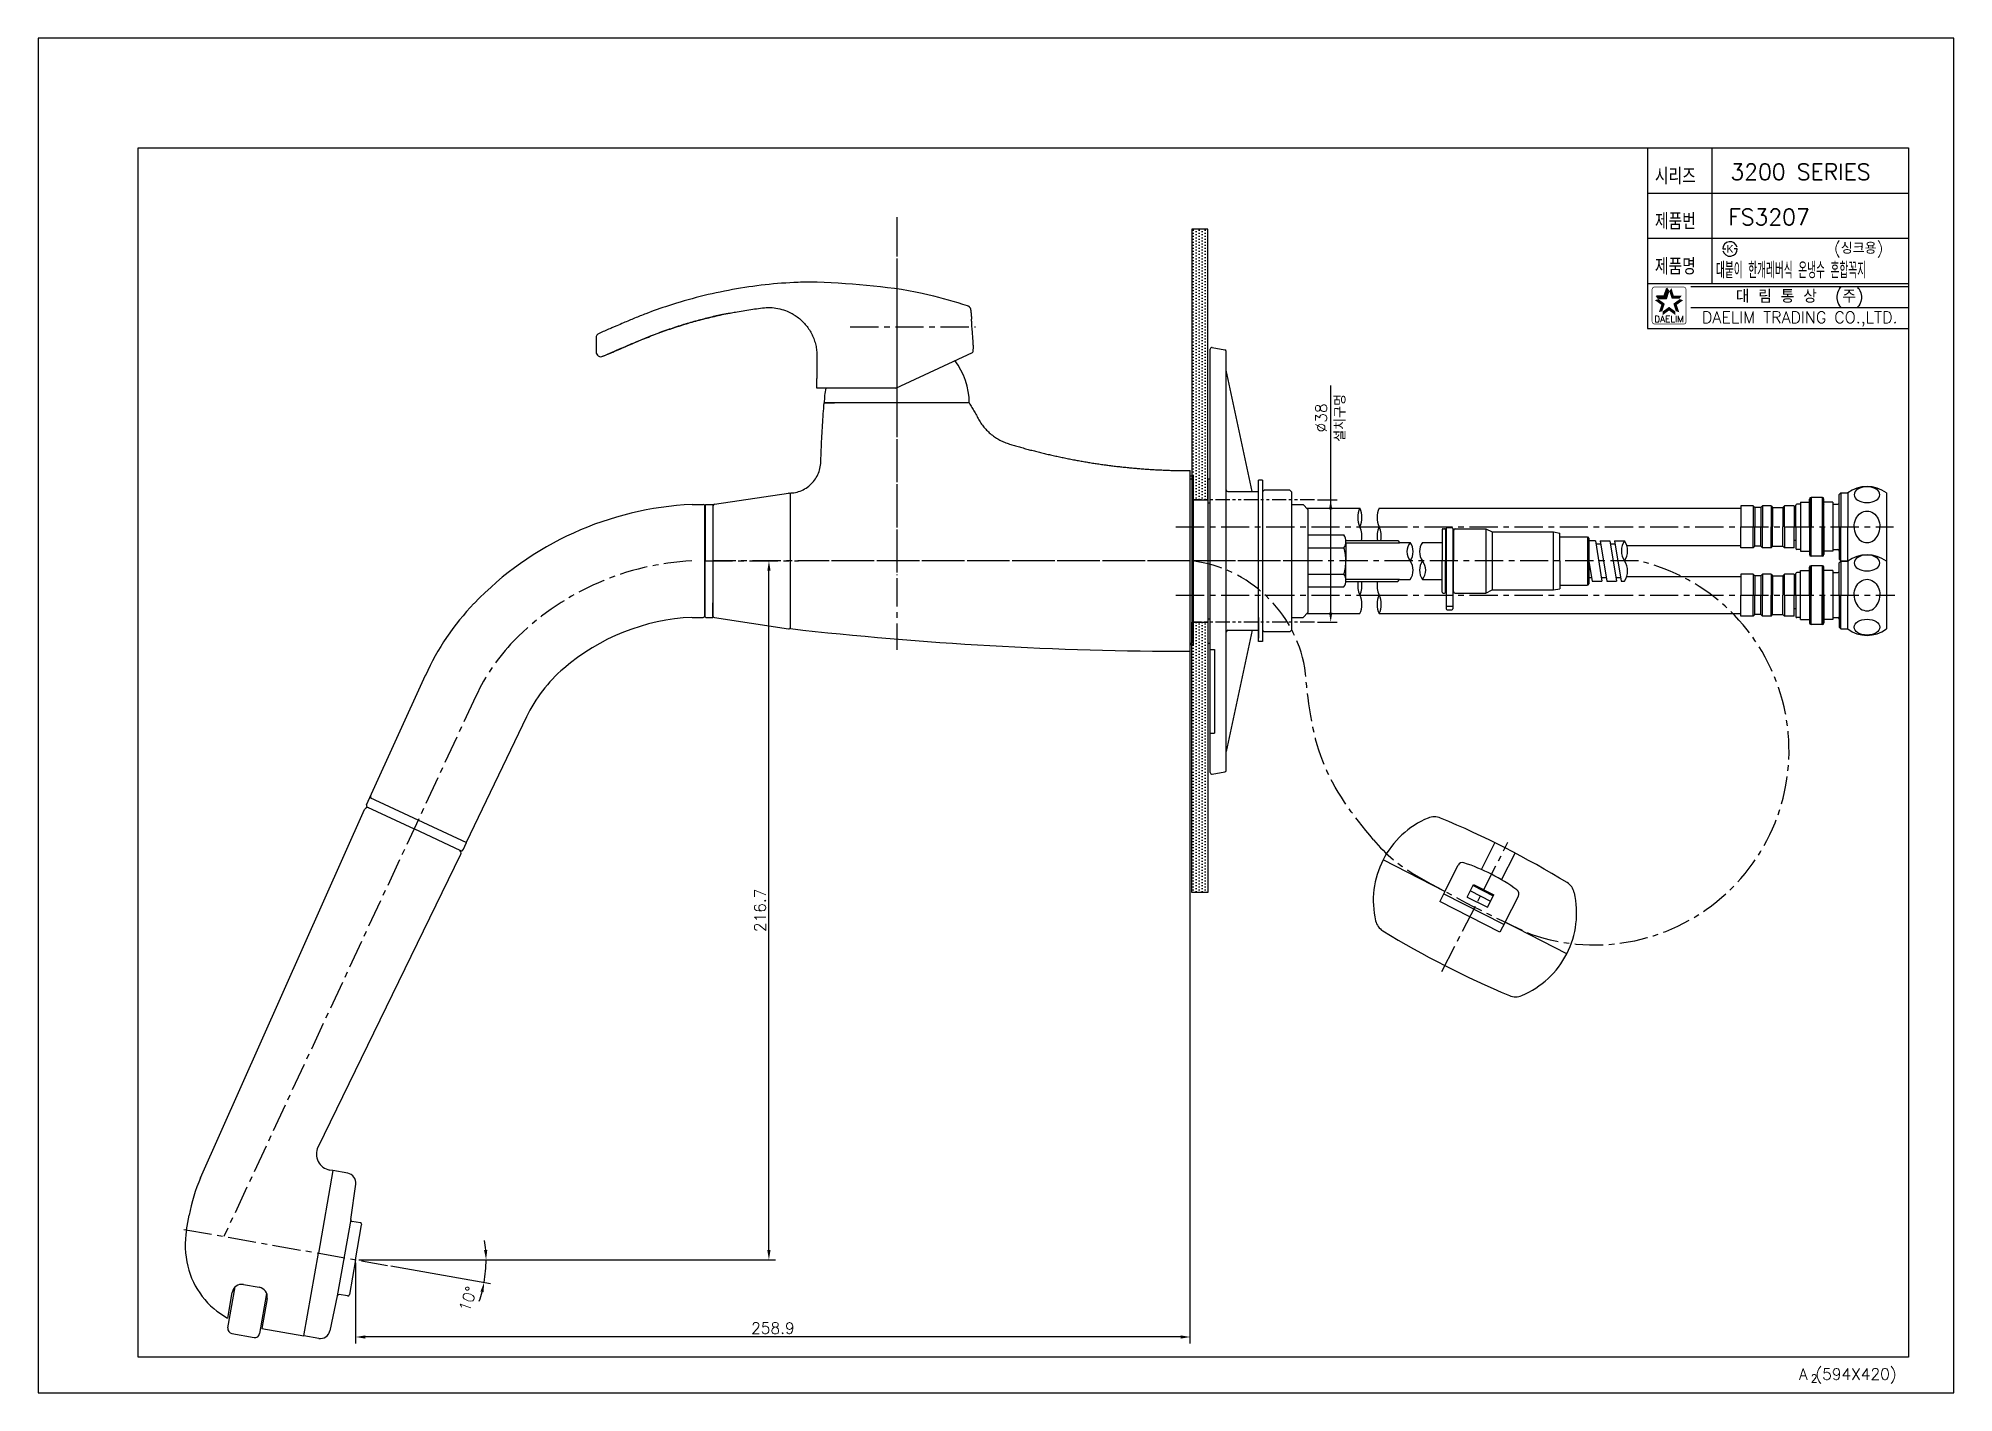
# Model space of a CAD drawing. Extents: x 2371 to 2965, y 15 to 435.
import ezdxf
from ezdxf.enums import TextEntityAlignment as Align

# ---------------------------------------------------------------- set-up
doc = ezdxf.new("R2010")
doc.units = 0
doc.header["$LTSCALE"] = 7
doc.header["$MEASUREMENT"] = 0
doc.linetypes.add('CENTER', pattern=[2, 1.25, -0.25, 0.25, -0.25])
doc.linetypes.add('PHANTOM', pattern=[2.5, 1.25, -0.25, 0.25, -0.25, 0.25, -0.25])
doc.layers.get('0').update_dxf_attribs({"color": 2, "linetype": 'CONTINUOUS'})
for name, color, linetype in [('CL', 1, 'CENTER'), ('D', 2, 'CONTINUOUS'), ('DIM', 2, 'CONTINUOUS'), ('DWG', 7, 'CONTINUOUS'), ('PH', 3, 'PHANTOM')]:
    doc.layers.add(name, color=color, linetype=linetype)
doc.styles.add('GHS', font='romans', dxfattribs={"bigfont": 'ghs'})
doc.styles.add('HAN', font='HANGUL')
doc.styles.add('ROMANS', font='romans')

# ---------------------------------------------------------------- blocks, each defined once
blk = doc.blocks.new('KS')
at = {"layer": 'DIM'}
for p, q in [((-2.25, 0), (-1.75, 0)), ((-1.75, 0), (-1.25, 0)), ((1.75, 0), (1.25, 0)), ((2.25, 0), (1.75, 0))]:
    blk.add_line(p, q, dxfattribs=at)
for start, end in [(15, 180), (195, 0)]:
    blk.add_arc((0, 0), 2.25, start, end, dxfattribs=at)
at = {"layer": 'DIM', "style": 'HAN'}
blk.add_text('K', height=2.39, dxfattribs=at).set_placement((0, 0), align=Align.MIDDLE)
blk = doc.blocks.new('BORDER')
for p, q in [((1, 1), (0, 1)), ((0, 1), (0, 0)), ((1, 0), (1, 1)), ((0, 0), (1, 0))]:
    blk.add_line(p, q)
blk = doc.blocks.new('양식')
at = {"color": 4}
for p, q in [((1219, 386), (1768, 386)), ((1219, 11), (1219, 386)), ((1768, 386), (1768, 11)), ((1768, 11), (1219, 11))]:
    blk.add_line(p, q, dxfattribs=at)
at = {"color": 7}
for p, q in [((1687, 386), (1687, 330)), ((1707, 386), (1707, 344)), ((1687, 372), (1768, 372)), ((1687, 358), (1768, 358)), ((1687, 344), (1768, 344)), ((1687, 330), (1768, 330))]:
    blk.add_line(p, q, dxfattribs=at)
at = {"color": 2}
for p, q in [((1689.81, 340.18), (1692.24, 340.18)), ((1690.48, 339.27), (1689.81, 340.18)), ((1690.48, 339.27), (1692.9, 339.27)), ((1692.24, 340.18), (1692.99, 342.49)), ((1692.9, 339.27), (1693.65, 341.57)), ((1693.65, 341.57), (1692.99, 342.49))]:
    blk.add_line(p, q, dxfattribs=at)
at = {"color": 2, "linetype": 'Continuous'}
for p, q in [((1700.5, 343), (1768, 343)), ((1700.5, 336.5), (1768, 336.5))]:
    blk.add_line(p, q, dxfattribs=at)
at = {"color": 2, "linetype": 'Continuous', "const_width": 0.2}
for points in [[(1688.48, 342.13, -0.414214), (1689.23, 342.88)], [(1688.48, 332.13), (1688.48, 342.13, -1)], [(1689.23, 342.88), (1698.23, 342.88, -0.414214), (1698.98, 342.13, 0.043396)], [(1698.98, 342.13), (1698.98, 332.13, -0.414214), (1698.23, 331.38)], [(1698.23, 331.38), (1689.48, 331.38, -0.414214), (1688.48, 332.13, 0.672398)]]:
    blk.add_lwpolyline(points, format="xyb", dxfattribs=at)
at = {"color": 2}
for points in [[(1691.32, 337.35), (1692.4, 337.7), (1689.36, 338.78), (1690.43, 339.13)], [(1689.81, 340.18), (1690.48, 339.27), (1692.24, 340.18), (1692.9, 339.27)], [(1692.24, 340.18), (1692.9, 339.27), (1692.99, 342.49), (1693.65, 341.57)], [(1694.47, 342.49), (1693.8, 341.57), (1695.22, 340.18), (1694.55, 339.27)], [(1695.22, 340.18), (1694.55, 339.27), (1697.64, 340.18), (1696.98, 339.27)], [(1698.1, 338.78), (1697.02, 339.13), (1696.14, 337.35), (1695.06, 337.7)], [(1690.57, 335.05), (1691.65, 335.4), (1691.32, 337.35), (1692.4, 337.7)], [(1693.73, 335.6), (1693.73, 336.73), (1691.77, 334.18), (1691.77, 335.31)], [(1695.69, 334.18), (1695.69, 335.31), (1693.73, 335.6), (1693.73, 336.73)], [(1696.14, 337.35), (1695.06, 337.7), (1696.89, 335.05), (1695.81, 335.4)]]:
    blk.add_solid(points, dxfattribs=at)
at = {"xscale": 594, "yscale": 420, "zscale": 594}
blk.add_blockref('BORDER', (1188, 0), dxfattribs=at)
at = {"layer": 'DIM', "color": 4}
blk.add_blockref('KS', (1712.63, 354.68), dxfattribs=at)
at = {"color": 7, "linetype": 'Continuous'}
for s, height, style, p in [('대 림 통 상  (주)', 4, 'GHS', (1734.26, 339.7)), ('DAELIM TRADING CO.,LTD.', 3.6, 'ROMANS', (1734.26, 332.93))]:
    blk.add_text(s, height=height, dxfattribs=dict(at, style=style)).set_placement(p, align=Align.MIDDLE)
at = {"color": 2, "linetype": 'Continuous', "style": 'ROMANS'}
blk.add_text('DAELIM', height=2, dxfattribs=at).set_placement((1693.73, 331.93), align=Align.CENTER)
at = {"color": 7, "style": 'GHS'}
for s, height, p in [('A (594X420)', 3.5, (1734.01, 4.03)), ('2', 2.5, (1737.67, 3.19))]:
    blk.add_text(s, height=height, dxfattribs=at).set_placement(p)
at = {"layer": 'DIM', "style": 'GHS', "width": 0.8}
for s, p in [('시리즈', (1689.34, 374.73)), ('제품번', (1689.34, 360.73)), ('제품명', (1689.34, 346.73))]:
    blk.add_text(s, height=5, dxfattribs=at).set_placement(p)
blk = doc.blocks.new('A$C00170C1F')
at = {"layer": 'CL'}
blk.add_line((32, 45), (32, 0), dxfattribs=at)
at = {"layer": 'DWG'}
for p, q in [((21.5, 26), (42.5, 26)), ((21.5, 22.5), (21.5, 26)), ((42.5, 22.5), (42.5, 26)), ((0, 22.5), (21.5, 22.5)), ((0, 22.5), (21.5, 22.5)), ((21.5, 23.32), (42.5, 23.32)), ((21.5, 22.5), (21.5, 13.41)), ((28.5, 20.89), (28.5, 16.58)), ((35.5, 20.89), (28.5, 20.89)), ((35.5, 18.71), (28.5, 18.71)), ((35.5, 20.89), (35.5, 16.58)), ((42.5, 22.5), (64, 22.5)), ((42.5, 22.5), (64, 22.5)), ((42.5, 22.5), (42.5, 13.41)), ((35.5, 16.89), (28.5, 16.89)), ((35.5, 16.58), (28.5, 16.58)), ((28.5, 11.3), (28.5, 2.02)), ((35.5, 11.3), (35.5, 2.02))]:
    blk.add_line(p, q, dxfattribs=at)
for centre, radius, start, end in [((10.36, 37.17), 5, 94.37789, 139.87054), ((32, -245.5), 288.5, 85.62211, 94.37789), ((53.64, 37.17), 5, 40.12946, 85.62211), ((27.77, 22.5), 27.77, 139.87054, 180), ((36.23, 22.5), 27.77, 0, 40.12946), ((27.77, 22.5), 27.77, 180, 220.12946), ((36.23, 22.5), 27.77, 319.87054, 0), ((23, 13.41), 1.5, 180, 261.02746), ((32, 70.38), 59.18, 261.02746, 278.98046), ((41, 13.41), 1.5, 278.98046, 0), ((10.36, 7.83), 5, 220.12946, 265.62211), ((32, 290.5), 288.5, 265.62211, 274.37789), ((53.64, 7.83), 5, 274.37789, 319.87054)]:
    blk.add_arc(centre, radius, start, end, dxfattribs=at)

msp = doc.modelspace()

# ---------------------------------------------------------------- hatches: boundary and pattern name
at = {"layer": 'D'}
h = msp.add_hatch(dxfattribs=at)
h.set_pattern_fill('DOTS', color=256, scale=15, angle=90, style=0)
h.set_pattern_definition([(270, (982.5486, 11340.0459), (-0.9375, -0.46875), [0, -0.9375])])
h.paths.add_polyline_path([(2728.73, 375.8), (2728.73, 291.93), (2733.73, 291.93), (2733.73, 375.8)])
h = msp.add_hatch(dxfattribs=at)
h.set_pattern_fill('DOTS', color=256, scale=15, angle=90, style=0)
h.set_pattern_definition([(90, (982.5486, -10792.6828), (-0.9375, 0.46875), [0, -0.9375])])
h.paths.add_polyline_path([(2728.73, 170.06), (2728.73, 253.93), (2733.73, 253.93), (2733.73, 170.06)])

# ---------------------------------------------------------------- linework, layer by layer
at = {"color": 7, "linetype": 'Continuous'}
for p, q in [((2728.23, 298.43), (2728.73, 298.43)), ((2728.73, 298.43), (2728.73, 247.43)), ((2733.73, 298.43), (2734.43, 298.43)), ((2733.73, 298.43), (2733.73, 247.43)), ((2733.73, 290.93), (2734.43, 290.93)), ((2733.73, 254.93), (2734.43, 254.93)), ((2728.23, 247.43), (2728.73, 247.43)), ((2733.73, 247.43), (2734.43, 247.43))]:
    msp.add_line(p, q, dxfattribs=at)
at = {"layer": 'CL'}
for p, q in [((2637.23, 379.56), (2637.23, 245.36)), ((2637.23, 377.19), (2637.23, 268.5)), ((2637.23, 364.16), (2637.23, 322.72)), ((2622.81, 345.53), (2661.62, 345.53)), ((2577.55, 272.93), (2606.75, 272.93)), ((2578.23, 272.93), (2580.23, 272.93)), ((2578.23, 272.93), (2580.23, 272.93)), ((2867.27, 272.93), (2580.23, 272.93)), ((2766.73, 272.93), (2606.75, 272.93)), ((2506.71, 231.01), (2428.56, 63.43)), ((2416.1, 65.63), (2479.34, 54.47))]:
    msp.add_line(p, q, dxfattribs=at)
at = {"layer": 'CL', "linetype": 'CENTER'}
for p, q in [((2723.8, 283.51), (2790.17, 283.51)), ((2786.84, 283.51), (2946.36, 283.51)), ((2723.8, 262.35), (2790.17, 262.35)), ((2786.84, 262.35), (2946.73, 262.35))]:
    msp.add_line(p, q, dxfattribs=at)
at = {"layer": 'CL'}
for centre, radius, start, end in [((2577.72, 190.03), 83, 92.76118, 134.10776), ((2723.79, 232.66), 40.6, 10.14434, 82.70461), ((2853.62, 214.18), 60.31, 250.90829, 76.91489), ((2563.8, 204.39), 63, 134.10776, 136.17388), ((2563.8, 204.39), 63, 136.17388, 155), ((2823.33, 218.66), 50, 220.09229, 240.22077), ((3005.8, 537.54), 417.39, 240.22077, 245.67823)]:
    msp.add_arc(centre, radius, start, end, dxfattribs=at)
msp.add_open_spline([(2785.08, 186.46), (2778.66, 194.08), (2766.85, 209.89), (2764.79, 229.79), (2763.75, 239.81)], degree=3, knots=[8.629872, 8.629872, 8.629872, 8.629872, 37.797333, 67.346254, 67.346254, 67.346254, 67.346254], dxfattribs=at)
at = {"layer": 'D'}
for points in [[(2728.73, 375.8), (2728.73, 291.93), (2733.73, 291.93), (2733.73, 375.8)], [(2728.73, 170.06), (2728.73, 253.93), (2733.73, 253.93), (2733.73, 170.06)]]:
    msp.add_lwpolyline(points, close=True, dxfattribs=at)
at = {"layer": 'DIM'}
for p, q in [((2771.79, 256.93), (2771.79, 327.32)), ((2767.73, 291.93), (2773.79, 291.93)), ((2599.7, 272.93), (2595.58, 272.93)), ((2597.58, 59.23), (2597.58, 269.93)), ((2767.73, 253.93), (2773.79, 253.93)), ((2728.23, 30.27), (2728.23, 244.84)), ((2469.37, 55.23), (2469.37, 30.27)), ((2470.37, 56.23), (2599.58, 56.23)), ((2480.33, 54.3), (2511.21, 48.86)), ((2725.23, 32.27), (2472.37, 32.27))]:
    msp.add_line(p, q, dxfattribs=at)
for start, end in [(4.24697, 8.49394), (350, 0), (341.50606, 345.75303)]:
    msp.add_arc((2469.37, 56.23), 40.48, start, end, dxfattribs=at)
for points in [[(2771.29, 288.93), (2772.29, 288.93), (2771.79, 291.93)], [(2597.08, 269.93), (2598.08, 269.93), (2597.58, 272.93)], [(2771.29, 256.93), (2772.29, 256.93), (2771.79, 253.93)], [(2510.24, 59.25), (2509.24, 59.21), (2509.86, 56.23)], [(2597.08, 59.23), (2598.08, 59.23), (2597.58, 56.23)], [(2508.12, 46.37), (2509.1, 46.16), (2509.24, 49.2)], [(2472.37, 32.77), (2472.37, 31.77), (2469.37, 32.27)], [(2725.23, 32.77), (2725.23, 31.77), (2728.23, 32.27)]]:
    msp.add_solid(points, dxfattribs=at)
at = {"layer": 'DWG'}
for p, q in [((2660.06, 351.32), (2659.47, 351.91)), ((2543.98, 342.11), (2543.98, 337.76)), ((2734.43, 207.28), (2734.43, 338.59)), ((2735.01, 339.08), (2739.01, 338.37)), ((2636.98, 326.53), (2660.72, 337.6)), ((2739.43, 207.98), (2739.43, 337.88)), ((2612.48, 326.53), (2612.48, 329.53)), ((2747.43, 294.43), (2739.43, 332.07)), ((2636.98, 326.53), (2612.48, 326.53)), ((2614.73, 321.93), (2617.93, 321.93)), ((2729.23, 299.18), (2728.23, 299.18)), ((2729.23, 272.93), (2729.23, 299.18)), ((2749.43, 247.94), (2749.43, 297.93)), ((2750.63, 297.93), (2749.43, 297.93)), ((2750.63, 297.93), (2750.63, 247.94)), ((2580.65, 290.5), (2603.65, 293.99)), ((2739.93, 294.43), (2749.43, 294.43)), ((2750.63, 294.37), (2751.13, 294.87)), ((2759.13, 294.87), (2751.13, 294.87)), ((2759.13, 294.87), (2759.63, 294.37)), ((2759.63, 294.37), (2759.63, 251.49)), ((2917.52, 291.11), (2917.52, 275.91)), ((2927.52, 291.11), (2927.52, 275.91)), ((2929.52, 293.51), (2930.02, 294.01)), ((2929.52, 283.51), (2929.52, 293.51)), ((2930.02, 294.01), (2932.12, 294.01)), ((2932.12, 294.01), (2932.12, 283.51)), ((2944.12, 294.01), (2944.12, 283.51)), ((2573.73, 290.43), (2577.23, 290.43)), ((2573.73, 290.43), (2577.23, 290.43)), ((2577.73, 272.93), (2577.73, 289.93)), ((2577.83, 290.23), (2577.83, 272.93)), ((2578.03, 290.43), (2580.23, 290.43)), ((2580.23, 290.43), (2580.23, 255.43)), ((2580.23, 290), (2580.23, 255.86)), ((2759.63, 290.43), (2763.23, 290.43)), ((2763.23, 290.43), (2764.73, 288.93)), ((2764.39, 289.26), (2780.82, 289.26)), ((2764.73, 288.93), (2764.73, 256.93)), ((2786.84, 289.26), (2899.02, 289.26)), ((2902.85, 290.01), (2899.02, 290.01)), ((2899.02, 290.01), (2899.02, 283.51)), ((2905.19, 289.51), (2903.35, 289.51)), ((2908.35, 290.01), (2905.69, 290.01)), ((2908.85, 289.51), (2912.02, 289.51)), ((2915.52, 290.01), (2912.52, 290.01)), ((2927.52, 290.51), (2929.02, 290.51)), ((2929.52, 283.51), (2929.52, 288.96)), ((2764.73, 281.01), (2775.92, 281.01)), ((2776.49, 279.26), (2792.6, 279.26)), ((2792.6, 279.26), (2793.18, 278.68)), ((2806.39, 282.63), (2806.39, 272.93)), ((2806.69, 282.93), (2807.09, 282.93)), ((2807.39, 282.63), (2807.39, 272.93)), ((2807.39, 280.88), (2807.64, 280.88)), ((2807.64, 283.03), (2807.64, 272.93)), ((2807.89, 283.28), (2809.39, 283.28)), ((2809.64, 283.03), (2809.64, 272.93)), ((2809.64, 280.88), (2809.89, 280.88)), ((2809.89, 282.43), (2809.89, 272.93)), ((2810.39, 282.93), (2819.89, 282.93)), ((2819.89, 282.93), (2821.89, 281.93)), ((2819.89, 282.93), (2819.89, 262.93)), ((2821.89, 281.93), (2840.89, 281.93)), ((2821.89, 281.93), (2821.89, 263.93)), ((2840.89, 281.93), (2842.89, 281.58)), ((2840.89, 263.93), (2840.89, 281.93)), ((2842.89, 272.93), (2842.89, 281.58)), ((2842.89, 280.43), (2851.39, 280.43)), ((2851.39, 280.43), (2851.89, 279.93)), ((2851.39, 280.43), (2851.39, 265.43)), ((2851.89, 279.93), (2851.89, 265.93)), ((2853.87, 279.18), (2851.89, 279.18)), ((2853.87, 279.18), (2855.91, 266.68)), ((2855.35, 279.18), (2857.39, 266.68)), ((2855.35, 279.18), (2858.38, 279.18)), ((2858.38, 279.18), (2860.42, 266.68)), ((2859.86, 279.18), (2862.89, 279.18)), ((2859.86, 279.18), (2861.9, 266.68)), ((2899.02, 277.01), (2899.02, 283.51)), ((2929.52, 283.51), (2929.52, 278.06)), ((2929.52, 283.51), (2929.52, 273.51)), ((2932.12, 273.01), (2932.12, 283.51)), ((2944.12, 283.51), (2944.12, 273.01)), ((2764.73, 277.03), (2775.95, 277.03)), ((2776.49, 278.68), (2776.49, 272.93)), ((2793.18, 278.68), (2796.4, 278.68)), ((2793.18, 278.68), (2793.18, 278.58)), ((2800.3, 278.68), (2806.39, 278.68)), ((2851.89, 277.93), (2851.89, 272.93)), ((2851.89, 277.93), (2851.89, 272.93)), ((2855.52, 278.18), (2854.01, 278.18)), ((2860.03, 278.18), (2858.52, 278.18)), ((2863.57, 277.76), (2899.02, 277.76)), ((2902.85, 277.01), (2899.02, 277.01)), ((2905.19, 277.51), (2903.35, 277.51)), ((2908.35, 277.01), (2905.69, 277.01)), ((2908.85, 277.51), (2912.02, 277.51)), ((2915.52, 277.01), (2912.52, 277.01)), ((2927.52, 276.51), (2929.02, 276.51)), ((2929.52, 273.51), (2930.02, 273.01)), ((2577.73, 255.93), (2577.73, 272.93)), ((2577.83, 255.63), (2577.83, 272.93)), ((2729.23, 246.93), (2729.23, 272.93)), ((2764.73, 268.83), (2775.95, 268.83)), ((2776.49, 267.18), (2776.49, 272.93)), ((2806.39, 263.23), (2806.39, 272.93)), ((2807.39, 263.23), (2807.39, 272.93)), ((2807.64, 272.93), (2807.64, 258.04)), ((2809.64, 272.93), (2809.64, 258.04)), ((2809.89, 263.43), (2809.89, 272.93)), ((2842.89, 272.93), (2842.89, 264.28)), ((2851.89, 272.73), (2852.88, 266.68)), ((2852.71, 267.68), (2851.89, 267.68)), ((2857.23, 267.68), (2855.71, 267.68)), ((2857.22, 267.68), (2855.74, 267.68)), ((2861.73, 267.68), (2860.27, 267.68)), ((2863.57, 268.1), (2899.02, 268.1)), ((2902.85, 268.85), (2899.02, 268.85)), ((2899.02, 268.85), (2899.02, 262.35)), ((2905.19, 268.35), (2903.35, 268.35)), ((2908.35, 268.85), (2905.69, 268.85)), ((2908.85, 268.35), (2912.02, 268.35)), ((2915.52, 268.85), (2912.52, 268.85)), ((2917.52, 254.75), (2917.52, 269.95)), ((2927.52, 269.95), (2927.52, 254.75)), ((2927.52, 269.35), (2929.02, 269.35)), ((2929.52, 272.35), (2930.02, 272.85)), ((2929.52, 262.35), (2929.52, 272.35)), ((2929.52, 262.35), (2929.52, 267.8)), ((2930.02, 273.01), (2932.12, 273.01)), ((2930.02, 272.85), (2932.12, 272.85)), ((2932.12, 272.85), (2932.12, 262.35)), ((2944.12, 272.85), (2944.12, 262.35)), ((2764.73, 264.85), (2775.92, 264.85)), ((2776.49, 266.6), (2792.6, 266.6)), ((2792.6, 266.6), (2793.18, 267.18)), ((2793.18, 267.18), (2793.18, 267.28)), ((2793.18, 267.18), (2796.4, 267.18)), ((2800.3, 267.18), (2806.39, 267.18)), ((2806.69, 262.93), (2807.09, 262.93)), ((2807.39, 264.98), (2807.64, 264.98)), ((2809.64, 264.98), (2809.89, 264.98)), ((2810.39, 262.93), (2819.89, 262.93)), ((2819.89, 262.93), (2821.89, 263.93)), ((2821.89, 263.93), (2840.89, 263.93)), ((2840.89, 263.93), (2842.89, 264.28)), ((2842.89, 265.43), (2851.39, 265.43)), ((2851.89, 265.93), (2851.39, 265.43)), ((2852.88, 266.68), (2855.91, 266.68)), ((2857.39, 266.68), (2860.42, 266.68)), ((2861.9, 266.68), (2862.89, 266.68)), ((2899.02, 255.85), (2899.02, 262.35)), ((2929.52, 262.35), (2929.52, 256.9)), ((2929.52, 262.35), (2929.52, 252.35)), ((2932.12, 251.85), (2932.12, 262.35)), ((2944.12, 262.35), (2944.12, 251.85)), ((2573.73, 255.43), (2577.23, 255.43)), ((2573.73, 255.43), (2577.23, 255.43)), ((2578.03, 255.43), (2580.23, 255.43)), ((2580.23, 255.77), (2580.23, 259.93)), ((2580.23, 259.93), (2580.23, 255.86)), ((2580.23, 255.72), (2580.23, 259.93)), ((2580.23, 255.77), (2580.23, 259.93)), ((2749.43, 255.43), (2749.43, 248.94)), ((2759.63, 255.43), (2763.23, 255.43)), ((2763.23, 255.43), (2764.73, 256.93)), ((2764.39, 256.6), (2780.82, 256.6)), ((2786.84, 256.6), (2899.02, 256.6)), ((2807.64, 258.93), (2809.64, 258.93)), ((2807.89, 257.79), (2809.39, 257.79)), ((2902.85, 255.85), (2899.02, 255.85)), ((2905.19, 256.35), (2903.35, 256.35)), ((2908.35, 255.85), (2905.69, 255.85)), ((2908.85, 256.35), (2912.02, 256.35)), ((2915.52, 255.85), (2912.52, 255.85)), ((2580.65, 255.37), (2603.65, 251.87)), ((2604.23, 252.19), (2604.23, 254.43)), ((2747.43, 251.43), (2739.43, 213.79)), ((2739.93, 251.43), (2749.43, 251.43)), ((2750.63, 251.49), (2751.13, 250.99)), ((2759.13, 250.99), (2751.13, 250.99)), ((2759.13, 250.99), (2759.63, 251.49)), ((2927.52, 255.35), (2929.02, 255.35)), ((2929.52, 252.35), (2930.02, 251.85)), ((2930.02, 251.85), (2932.12, 251.85)), ((2729.23, 246.93), (2728.23, 246.93)), ((2735.73, 245.43), (2735.73, 219.48)), ((2750.63, 247.94), (2749.43, 247.94)), ((2473.83, 199.54), (2491.05, 237.46)), ((2522.37, 224.55), (2503.73, 185.6)), ((2735.01, 206.78), (2739.01, 207.49)), ((2472.8, 197.27), (2473.85, 199.53)), ((2473.04, 196.6), (2487.54, 189.84)), ((2473.85, 199.53), (2503.76, 185.59)), ((2421.34, 81.65), (2472.2, 195.87)), ((2502.04, 183.08), (2487.54, 189.84)), ((2502.71, 183.32), (2503.76, 185.59)), ((2457.74, 91.16), (2502.02, 181.96)), ((2462.37, 83.87), (2457.85, 58.26)), ((2416.98, 65.47), (2417.78, 70)), ((2467.88, 68.66), (2463.71, 45.06)), ((2453.34, 32.66), (2457.85, 58.26)), ((2434.61, 48.55), (2439.54, 47.68)), ((2429.73, 38.13), (2431.14, 46.12)), ((2440.34, 34.95), (2453.34, 32.66))]:
    msp.add_line(p, q, dxfattribs=at)
at = {"layer": 'DWG', "linetype": 'Continuous'}
for p, q in [((2659.73, 321.93), (2614.73, 321.93)), ((2728.23, 244.93), (2728.23, 300.93)), ((2604.23, 251.93), (2604.23, 293.93)), ((2462.37, 83.87), (2461.36, 84.05)), ((2466.98, 83.06), (2462.37, 83.87)), ((2429.8, 35.07), (2432.04, 47.79)), ((2439.65, 33.33), (2441.83, 45.75)), ((2441.97, 44.21), (2440.34, 34.95)), ((2463.71, 45.06), (2461.4, 34.18)), ((2431.01, 33.33), (2437.91, 32.12)), ((2457.95, 31.85), (2453.34, 32.66))]:
    msp.add_line(p, q, dxfattribs=at)
at = {"layer": 'DWG', "color": 2}
for p, q in [((2917.52, 291.11), (2920.27, 291.11)), ((2920.27, 283.51), (2920.27, 292.11)), ((2920.52, 283.51), (2920.52, 292.55)), ((2924.27, 292.61), (2920.77, 292.61)), ((2920.82, 292.61), (2920.82, 283.51)), ((2924.22, 292.61), (2924.22, 283.51)), ((2924.52, 283.51), (2924.52, 292.55)), ((2924.77, 283.51), (2924.77, 292.11)), ((2927.52, 291.11), (2924.77, 291.11)), ((2930.02, 294.01), (2930.02, 283.51)), ((2902.85, 290.01), (2903.35, 289.51)), ((2902.85, 290.01), (2902.85, 283.51)), ((2903.35, 289.51), (2903.35, 283.51)), ((2905.69, 290.01), (2905.19, 289.51)), ((2905.19, 289.51), (2905.19, 283.51)), ((2905.69, 290.01), (2905.69, 283.51)), ((2908.35, 290.01), (2908.85, 289.51)), ((2908.35, 290.01), (2908.35, 283.51)), ((2908.85, 289.51), (2908.85, 283.51)), ((2912.02, 289.51), (2912.52, 290.01)), ((2912.02, 289.51), (2912.02, 283.51)), ((2912.52, 283.51), (2912.52, 290.01)), ((2915.52, 290.01), (2915.52, 283.51)), ((2916.02, 287.76), (2915.52, 287.76)), ((2916.02, 287.76), (2916.02, 290.21)), ((2916.02, 283.51), (2916.02, 289.51)), ((2917.52, 290.51), (2916.32, 290.51)), ((2920.52, 290.51), (2920.27, 290.51)), ((2924.52, 283.51), (2924.52, 288.96)), ((2902.85, 277.01), (2902.85, 283.51)), ((2903.35, 277.51), (2903.35, 283.51)), ((2905.19, 277.51), (2905.19, 283.51)), ((2905.69, 277.01), (2905.69, 283.51)), ((2908.35, 277.01), (2908.35, 283.51)), ((2908.85, 277.51), (2908.85, 283.51)), ((2912.02, 277.51), (2912.02, 283.51)), ((2912.52, 283.51), (2912.52, 277.01)), ((2915.52, 277.01), (2915.52, 283.51)), ((2916.02, 279.26), (2915.52, 279.26)), ((2916.02, 283.51), (2916.02, 277.51)), ((2916.02, 279.26), (2916.02, 276.81)), ((2920.27, 283.51), (2920.27, 274.91)), ((2920.52, 283.51), (2920.52, 274.48)), ((2920.82, 274.41), (2920.82, 283.51)), ((2924.22, 274.41), (2924.22, 283.51)), ((2924.52, 283.51), (2924.52, 274.48)), ((2924.52, 283.51), (2924.52, 278.06)), ((2924.77, 283.51), (2924.77, 274.91)), ((2930.02, 273.01), (2930.02, 283.51)), ((2776.49, 278.58), (2793.18, 278.58)), ((2902.85, 277.01), (2903.35, 277.51)), ((2905.69, 277.01), (2905.19, 277.51)), ((2908.35, 277.01), (2908.85, 277.51)), ((2912.02, 277.51), (2912.52, 277.01)), ((2917.52, 276.51), (2916.32, 276.51)), ((2917.52, 275.91), (2920.27, 275.91)), ((2920.52, 276.51), (2920.27, 276.51)), ((2924.27, 274.41), (2920.77, 274.41)), ((2927.52, 275.91), (2924.77, 275.91)), ((2902.85, 268.85), (2903.35, 268.35)), ((2902.85, 268.85), (2902.85, 262.35)), ((2903.35, 268.35), (2903.35, 262.35)), ((2905.69, 268.85), (2905.19, 268.35)), ((2905.19, 268.35), (2905.19, 262.35)), ((2905.69, 268.85), (2905.69, 262.35)), ((2908.35, 268.85), (2908.85, 268.35)), ((2908.35, 268.85), (2908.35, 262.35)), ((2908.85, 268.35), (2908.85, 262.35)), ((2912.02, 268.35), (2912.52, 268.85)), ((2912.02, 268.35), (2912.02, 262.35)), ((2912.52, 262.35), (2912.52, 268.85)), ((2915.52, 268.85), (2915.52, 262.35)), ((2916.02, 266.6), (2916.02, 269.05)), ((2916.02, 262.35), (2916.02, 268.35)), ((2917.52, 269.35), (2916.32, 269.35)), ((2917.52, 269.95), (2920.27, 269.95)), ((2920.27, 262.35), (2920.27, 270.95)), ((2920.52, 269.35), (2920.27, 269.35)), ((2920.52, 262.35), (2920.52, 271.38)), ((2924.27, 271.45), (2920.77, 271.45)), ((2920.82, 271.45), (2920.82, 262.35)), ((2924.22, 271.45), (2924.22, 262.35)), ((2924.52, 262.35), (2924.52, 271.38)), ((2924.52, 262.35), (2924.52, 267.8)), ((2924.77, 262.35), (2924.77, 270.95)), ((2927.52, 269.95), (2924.77, 269.95)), ((2930.02, 272.85), (2930.02, 262.35)), ((2776.49, 267.28), (2793.18, 267.28)), ((2902.85, 255.85), (2902.85, 262.35)), ((2903.35, 256.35), (2903.35, 262.35)), ((2905.19, 256.35), (2905.19, 262.35)), ((2905.69, 255.85), (2905.69, 262.35)), ((2908.35, 255.85), (2908.35, 262.35)), ((2908.85, 256.35), (2908.85, 262.35)), ((2912.02, 256.35), (2912.02, 262.35)), ((2912.52, 262.35), (2912.52, 255.85)), ((2916.02, 266.6), (2915.52, 266.6)), ((2915.52, 255.85), (2915.52, 262.35)), ((2916.02, 262.35), (2916.02, 256.35)), ((2920.27, 262.35), (2920.27, 253.75)), ((2920.52, 262.35), (2920.52, 253.32)), ((2920.82, 253.25), (2920.82, 262.35)), ((2924.22, 253.25), (2924.22, 262.35)), ((2924.52, 262.35), (2924.52, 256.9)), ((2924.52, 262.35), (2924.52, 253.32)), ((2924.77, 262.35), (2924.77, 253.75)), ((2930.02, 251.85), (2930.02, 262.35)), ((2902.85, 255.85), (2903.35, 256.35)), ((2905.69, 255.85), (2905.19, 256.35)), ((2908.35, 255.85), (2908.85, 256.35)), ((2912.02, 256.35), (2912.52, 255.85)), ((2916.02, 258.1), (2915.52, 258.1)), ((2916.02, 258.1), (2916.02, 255.65)), ((2917.52, 255.35), (2916.32, 255.35)), ((2917.52, 254.75), (2920.27, 254.75)), ((2920.52, 255.35), (2920.27, 255.35)), ((2924.27, 253.25), (2920.77, 253.25)), ((2927.52, 254.75), (2924.77, 254.75))]:
    msp.add_line(p, q, dxfattribs=at)
at = {"layer": 'DWG', "linetype": 'CENTER'}
for p, q in [((2734.43, 245.43), (2735.73, 245.43)), ((2734.43, 245.43), (2735.73, 245.43)), ((2734.43, 219.48), (2735.73, 219.48))]:
    msp.add_line(p, q, dxfattribs=at)
at = {"layer": 'DWG', "color": 7, "linetype": 'Continuous'}
for p, q in [((2467.88, 68.66), (2469.43, 79.68)), ((2469.37, 56.23), (2471.28, 67.07)), ((2469.37, 56.23), (2467.46, 45.4))]:
    msp.add_line(p, q, dxfattribs=at)
at = {"layer": 'DWG', "color": 7, "linetype": 'CENTER'}
for p, q in [((2470.88, 67.64), (2468.28, 68.1)), ((2466.88, 44.99), (2464.29, 45.45))]:
    msp.add_line(p, q, dxfattribs=at)
at = {"layer": 'DWG'}
for centre, radius, start, end in [((2545.48, 342.11), 1.5, 113.19923, 180), ((2734.93, 338.59), 0.5, 80, 180), ((2545.48, 337.76), 1.5, 180, 293.19763), ((2637.73, 321.72), 22, 0.55369, 37.27981), ((2738.93, 337.88), 0.5, 0, 80), ((2636.72, 321.72), 22, 167.36411, 179.44631), ((2603.73, 293.5), 0.5, 0, 98.64747), ((2739.93, 294.93), 0.5, 180, 270), ((2938.12, 286.01), 10, 53.1301, 126.8699), ((2578.33, 190.54), 100, 92.63667, 136.22319), ((2577.23, 289.93), 0.5, 0, 90), ((2578.03, 290.23), 0.2, 90, 180), ((2580.73, 290), 0.5, 98.64747, 180), ((2929.02, 291.01), 0.5, 270, 0), ((2772.67, 278.99), 3.82, 328.10921, 31.89079), ((2806.69, 282.63), 0.3, 90, 180), ((2807.09, 282.63), 0.3, 0, 90), ((2807.89, 283.03), 0.25, 90, 180), ((2809.39, 283.03), 0.25, 0, 90), ((2810.39, 282.43), 0.5, 90, 180), ((2762.06, 272.93), 14.43, 0, 16.2602), ((2929.02, 276.01), 0.5, 360, 90), ((2938.12, 264.85), 10, 53.1301, 126.8699), ((2762.06, 272.93), 14.43, 343.7398, 0), ((2772.67, 266.87), 3.82, 328.10921, 31.89079), ((2929.02, 269.85), 0.5, 270, 0), ((2938.12, 281.01), 10, 233.1301, 233.92558), ((2938.12, 281.01), 10, 306.07442, 306.8699), ((2806.69, 263.23), 0.3, 180, 270), ((2807.09, 263.23), 0.3, 270, 0), ((2810.39, 263.43), 0.5, 180, 270), ((2563.88, 204.37), 80, 136.22319, 155.57294), ((2576.88, 189.51), 66, 92.74282, 130.60438), ((2577.23, 255.93), 0.5, 270, 0), ((2578.03, 255.63), 0.2, 180, 270), ((2580.73, 255.86), 0.5, 180, 261.35253), ((2807.89, 258.04), 0.25, 180, 270), ((2809.39, 258.04), 0.25, 270, 0), ((2603.73, 252.36), 0.5, 261.35253, 0), ((2739.93, 250.93), 0.5, 90, 180), ((2929.02, 254.85), 0.5, 360, 90), ((2938.12, 259.85), 10, 233.1301, 306.8699), ((2563.87, 204.69), 46, 130.60438, 154.42706), ((2738.93, 207.98), 0.5, 280, 0), ((2734.93, 207.28), 0.5, 180, 280), ((2473.11, 195.46), 1, 65.0003, 156.0003), ((2473.25, 197.05), 0.5, 155, 245), ((2474.49, 199.79), 0.5, 155.57294, 245), ((2501.13, 182.4), 1, 334.0003, 65.0003), ((2502.25, 183.53), 0.5, 245, 335), ((2462.23, 88.97), 5, 154.0003, 260), ((2444.06, 60.69), 27.5, 170, 193.57818), ((2441.63, 60.11), 25, 193.57818, 241.55776), ((2434.09, 45.6), 3, 80, 170)]:
    msp.add_arc(centre, radius, start, end, dxfattribs=at)
at = {"layer": 'DWG', "linetype": 'Continuous'}
for centre, radius, start, end in [((2728.23, -800.85), 1101.78, 96.43181, 96.46204), ((2728.23, 1346.71), 1101.78, 263.53796, 270.00002), ((2467.02, 61.32), 50, 156.0003, 170), ((2466.45, 80.1), 3, 352, 80), ((2439.01, 44.73), 3, 350, 80), ((2431.27, 34.81), 1.5, 170, 260), ((2438.17, 33.59), 1.5, 260, 350), ((2458.47, 34.8), 3, 260, 348)]:
    msp.add_arc(centre, radius, start, end, dxfattribs=at)
at = {"layer": 'DWG', "color": 2}
for centre, radius, start, end in [((2920.77, 292.11), 0.5, 90, 180), ((2924.27, 292.11), 0.5, 0, 90), ((2916.32, 290.21), 0.3, 90, 180), ((2925.02, 291.01), 0.5, 180, 240), ((2867.53, 276.06), 5.6, 146.04987, 213.95013), ((2858.25, 276.06), 5.6, 326.04987, 33.95013), ((2800.26, 275.81), 4.81, 143.289, 216.711), ((2792.55, 275.81), 4.81, 323.289, 36.711), ((2804.16, 275.81), 4.81, 143.289, 216.711), ((2916.32, 276.81), 0.3, 180, 270), ((2920.77, 274.91), 0.5, 180, 270), ((2924.27, 274.91), 0.5, 270, 0), ((2925.02, 276.01), 0.5, 120, 180), ((2792.55, 270.06), 4.81, 323.28788, 36.71212), ((2804.16, 270.06), 4.81, 143.289, 216.711), ((2796.45, 270.06), 4.81, 323.28788, 36.71212), ((2858.25, 269.81), 5.6, 326.04987, 33.95013), ((2916.32, 269.05), 0.3, 90, 180), ((2920.77, 270.95), 0.5, 90, 180), ((2924.27, 270.95), 0.5, 0, 90), ((2925.02, 269.85), 0.5, 180, 240), ((2916.32, 255.65), 0.3, 180, 270), ((2920.77, 253.75), 0.5, 180, 270), ((2924.27, 253.75), 0.5, 270, 0), ((2925.02, 254.85), 0.5, 120, 180)]:
    msp.add_arc(centre, radius, start, end, dxfattribs=at)
at = {"layer": 'DWG', "color": 2, "linetype": 'Continuous'}
for centre, start, end in [((2786.97, 286.39), 154.95062, 205.04938), ((2774.67, 286.39), 334.95062, 25.04938), ((2792.99, 286.39), 154.95062, 205.04938), ((2774.67, 280.64), 348.29608, 25.04938), ((2792.99, 280.64), 154.95062, 191.70392), ((2780.69, 280.64), 348.29608, 25.04938), ((2786.97, 265.22), 168.29453, 205.04938), ((2774.67, 265.22), 334.95062, 11.70547), ((2774.67, 259.47), 334.95062, 25.04938), ((2792.99, 265.22), 168.29453, 205.04938), ((2792.99, 259.47), 154.95062, 205.04938), ((2780.69, 259.47), 334.95062, 25.04938)]:
    msp.add_arc(centre, 6.79, start, end, dxfattribs=at)
at = {"layer": 'DWG', "color": 7, "linetype": 'Continuous'}
for centre, start, end in [((2468.37, 68.59), 172, 260), ((2470.79, 67.15), 350, 80), ((2464.2, 44.96), 80, 168), ((2466.97, 45.49), 260, 350)]:
    msp.add_arc(centre, 0.5, start, end, dxfattribs=at)
at = {"layer": 'DWG', "extrusion": (0, 0, -1)}
for centre in [(2938.12, 293.47), (2938.12, 272.31)]:
    msp.add_ellipse(centre, major_axis=(-4, 0), ratio=0.612372, dxfattribs=at)
for centre in [(2938.12, 283.51), (2938.12, 262.35)]:
    msp.add_ellipse(centre, major_axis=(0, -4.9), ratio=0.816497, start_param=1.570796, end_param=4.712389, dxfattribs=at)
at = {"layer": 'DWG'}
for centre in [(2938.12, 283.51), (2938.12, 262.35)]:
    msp.add_ellipse(centre, major_axis=(0, 4.9), ratio=0.816497, start_param=1.570796, end_param=4.712389, dxfattribs=at)
msp.add_ellipse((2938.12, 252.39), major_axis=(-4, 0), ratio=0.612372, dxfattribs=at)
for points in [[(2612.49, 359.43), (2606.63, 359.31), (2586.27, 357.06), (2566.44, 352.07), (2559.41, 349.58), (2555.94, 348.21), (2552.49, 346.75), (2550.39, 345.85), (2549.35, 345.4), (2548.28, 344.94), (2544.89, 343.49)], [(2659.21, 352.02), (2647.26, 355.39), (2612.49, 359.43)], [(2585.53, 349.8), (2587.17, 350.11), (2589.56, 350.53), (2591.95, 350.9), (2594.35, 351.24), (2596.76, 351.49), (2599.17, 351.42), (2601.55, 350.95), (2603.82, 350.1), (2604.23, 349.91)], [(2660.24, 350.77), (2660.19, 351.01), (2660.1, 351.24), (2659.98, 351.45), (2659.83, 351.64), (2659.64, 351.8), (2659.44, 351.93), (2659.21, 352.02)], [(2660.48, 348.53), (2660.36, 349.65), (2660.24, 350.77)], [(2585.53, 349.8), (2583.19, 349.33), (2579.3, 348.45), (2575.35, 347.43), (2571.12, 346.21), (2566.67, 344.77), (2561.97, 343.07), (2556.99, 341.06), (2551.65, 338.77), (2546.07, 336.38)], [(2546.07, 336.38), (2548.62, 337.47), (2553.02, 339.36), (2557.42, 341.24), (2561.85, 343.02), (2566.34, 344.66), (2570.89, 346.14), (2575.48, 347.47), (2580.12, 348.64), (2584.79, 349.66), (2585.53, 349.8)], [(2604.23, 349.91), (2605.32, 349.3), (2606.71, 348.33), (2607.99, 347.21), (2609.13, 345.95), (2610.13, 344.57), (2610.96, 343.09), (2611.62, 341.52), (2612.09, 339.89), (2612.38, 338.22), (2612.48, 336.52)], [(2660.55, 345.53), (2660.5, 346.21), (2660.47, 346.84), (2660.45, 347.4), (2660.45, 347.88), (2660.46, 348.23), (2660.47, 348.45), (2660.48, 348.53)], [(2660.96, 339.92), (2660.84, 341.79), (2660.7, 343.66), (2660.55, 345.53)], [(2660.72, 337.6), (2660.82, 337.72), (2660.9, 337.98), (2660.95, 338.35), (2660.98, 338.81), (2660.98, 339.35), (2660.96, 339.92)], [(2612.48, 336.52), (2612.48, 334.19), (2612.48, 331.86), (2612.48, 329.53)]]:
    msp.add_spline(points, degree=3, dxfattribs=at)
at = {"layer": 'DWG', "linetype": 'Continuous'}
for points in [[(2613.68, 303.63), (2613.71, 304.81), (2613.84, 308.24), (2614, 311.66), (2614.2, 315.08), (2614.44, 318.51), (2614.73, 321.93)], [(2659.73, 321.93), (2660.55, 320.55), (2661.34, 319.16), (2662.11, 317.75), (2662.88, 316.36), (2663.78, 315.03), (2664.8, 313.8), (2665.93, 312.68), (2667.19, 311.66), (2668.52, 310.78), (2669.94, 310.03), (2671.42, 309.43), (2672.95, 308.95), (2674.48, 308.5), (2676.02, 308.06), (2677.56, 307.64), (2679.11, 307.23), (2680.67, 306.83), (2682.22, 306.45), (2683.77, 306.08), (2685.34, 305.72), (2686.91, 305.37), (2688.47, 305.04), (2690.04, 304.71), (2691.61, 304.41), (2693.19, 304.11), (2694.77, 303.83), (2696.34, 303.56), (2697.93, 303.3), (2699.5, 303.06), (2701.09, 302.83), (2702.03, 302.7)], [(2604.8, 294), (2606.79, 294.43), (2608.65, 295.26), (2610.3, 296.44), (2611.69, 297.95), (2612.74, 299.69), (2613.41, 301.62), (2613.68, 303.63)], [(2702.03, 302.7), (2702.67, 302.62), (2704.26, 302.41), (2705.85, 302.22), (2707.45, 302.04), (2709.04, 301.88), (2710.63, 301.73), (2712.23, 301.59), (2713.83, 301.46), (2715.42, 301.35), (2717.02, 301.25), (2718.62, 301.17), (2720.22, 301.1), (2721.82, 301.04), (2723.43, 300.99), (2725.03, 300.96), (2726.62, 300.94), (2728.23, 300.93)]]:
    msp.add_spline(points, degree=3, dxfattribs=at)
at = {"layer": 'PH', "ltscale": 0.5}
for p, q in [((2766.73, 291.93), (2729.23, 291.93)), ((2766.73, 253.93), (2729.23, 253.93))]:
    msp.add_line(p, q, dxfattribs=at)

# ---------------------------------------------------------------- block references
at = {"layer": 'DIM'}
msp.add_blockref('양식', (1183, 15), dxfattribs=at)
at = {"layer": 'DIM', "rotation": 152.9454381456258}
msp.add_blockref('A$C00170C1F', (2855.27, 171.17), dxfattribs=at)

# ---------------------------------------------------------------- texts
at = {"color": 7, "style": 'GHS'}
for s, p in [('3200 SERIES', (2917.51, 393.58)), ('FS3207', (2907.74, 379.58))]:
    msp.add_text(s, height=5, dxfattribs=at).set_placement(p, align=Align.MIDDLE)
at = {"style": 'GHS'}
msp.add_text('(싱크용)', height=3.5, dxfattribs=at).set_placement((2927.88, 368.18))
at = {"style": 'GHS', "width": 0.5}
msp.add_text('대붙이 한개레버식 온냉수 혼합꼭지', height=5, dxfattribs=at).set_placement((2891.29, 360.56))
at = {"layer": 'DIM', "char_height": 3.5, "attachment_point": 5, "style": 'GHS'}
for s, insert, rotation in [('%%c38\\P설치구멍', (2771.77, 317.28), 90), ('\\A1;216.7', (2594.83, 164.58), 90), ('\\A1;10%%d', (2504.23, 44.03), 70.69932)]:
    msp.add_mtext(s, dxfattribs=dict(at, insert=insert, rotation=rotation))
at = {"layer": 'DIM', "insert": (2598.8, 35.02), "char_height": 3.5, "attachment_point": 5, "style": 'GHS'}
msp.add_mtext('\\A1;258.9', dxfattribs=at)

doc.saveas('drawing.dxf')
